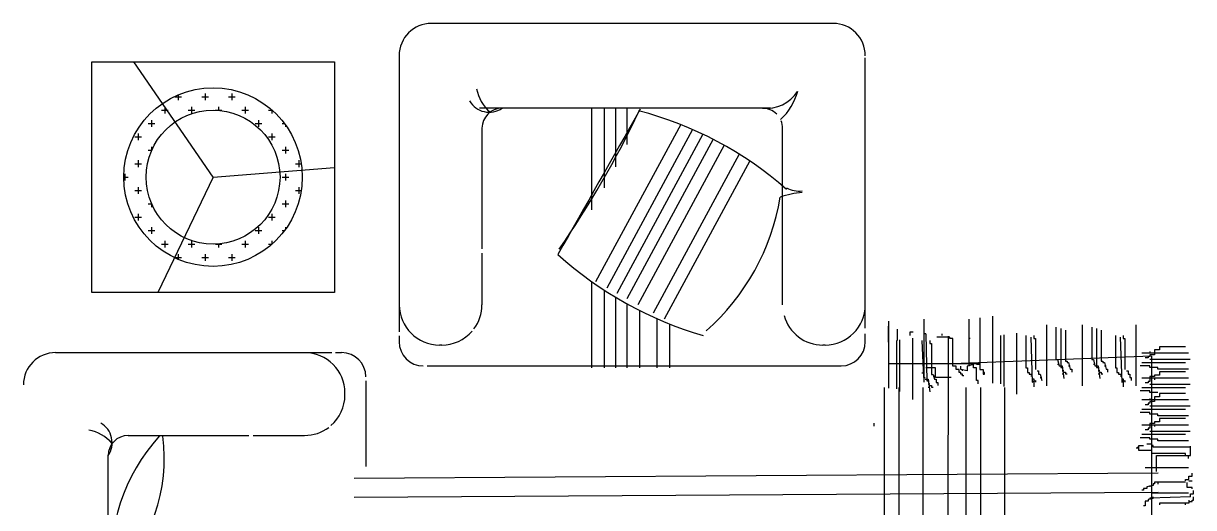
# Model space of a CAD drawing. Header units: inches. Extents: x 10.1 to 52.6, y 12.1 to 36.9.
# Drawn here: x 42.069 to 44.691, y 20.195 to 21.279 of the extents above; entities that cross this region are included whole.
import ezdxf

# ---------------------------------------------------------------- set-up
doc = ezdxf.new("R2010")
doc.units = ezdxf.units.IN
doc.header["$MEASUREMENT"] = 0
for name, color, linetype in [('02', 2, 'Continuous'), ('1', 1, 'Continuous'), ('4', 4, 'Continuous')]:
    doc.layers.add(name, color=color, linetype=linetype)

msp = doc.modelspace()

# ---------------------------------------------------------------- linework, layer by layer
at = {"layer": '02'}
for p, q in [((42.4087, 21.115), (42.4237, 21.115)), ((42.4162, 21.1191), (42.4162, 21.1075)), ((42.4687, 21.115), (42.4837, 21.115)), ((42.4762, 21.1225), (42.4762, 21.1075)), ((42.5287, 21.115), (42.5437, 21.115)), ((42.5362, 21.1225), (42.5362, 21.1075)), ((42.3787, 21.085), (42.3937, 21.085)), ((42.3862, 21.0925), (42.3862, 21.0775)), ((42.4387, 21.085), (42.4537, 21.085)), ((42.4462, 21.0925), (42.4462, 21.0775)), ((42.4987, 21.085), (42.5137, 21.085)), ((42.5062, 21.0925), (42.5062, 21.0844)), ((42.5587, 21.085), (42.5737, 21.085)), ((42.5662, 21.0925), (42.5662, 21.0775)), ((42.6187, 21.085), (42.6264, 21.085)), ((42.6262, 21.0852), (42.6262, 21.0775)), ((42.3487, 21.055), (42.3637, 21.055)), ((42.3562, 21.0625), (42.3562, 21.0475)), ((42.5887, 21.055), (42.6037, 21.055)), ((42.5962, 21.0625), (42.5962, 21.0475)), ((42.6487, 21.055), (42.6541, 21.055)), ((43.542, 21.0526), (43.3513, 20.7)), ((42.3262, 21.0325), (42.3262, 21.0175)), ((42.6262, 21.0325), (42.6262, 21.0175)), ((42.6562, 21.0523), (42.6562, 21.0475)), ((43.5682, 21.0417), (43.3761, 20.6865)), ((43.5916, 21.031), (43.3987, 20.6743)), ((42.3187, 21.025), (42.3337, 21.025)), ((42.3562, 21.0025), (42.3562, 20.9936)), ((42.6187, 21.025), (42.6337, 21.025)), ((42.6562, 21.0025), (42.6562, 20.9875)), ((43.6147, 21.0196), (43.4213, 20.6621)), ((43.6395, 21.0062), (43.4461, 20.6487)), ((42.3035, 20.995), (42.3037, 20.995)), ((42.3487, 20.995), (42.3568, 20.995)), ((42.6487, 20.995), (42.6637, 20.995)), ((43.6727, 20.9866), (43.48, 20.6304)), ((42.3187, 20.965), (42.3337, 20.965)), ((42.3262, 20.9725), (42.3262, 20.9575)), ((42.6787, 20.965), (42.6919, 20.965)), ((42.6862, 20.9725), (42.6862, 20.9575)), ((43.6965, 20.9712), (43.5048, 20.6169)), ((42.2942, 20.935), (42.3037, 20.935)), ((42.2962, 20.9425), (42.2962, 20.9275)), ((42.6487, 20.935), (42.6637, 20.935)), ((42.6562, 20.9425), (42.6562, 20.9275)), ((42.3187, 20.905), (42.3337, 20.905)), ((42.3262, 20.9125), (42.3262, 20.8975)), ((42.6787, 20.905), (42.692, 20.905)), ((42.6862, 20.9125), (42.6862, 20.8975)), ((42.3034, 20.875), (42.3037, 20.875)), ((42.3487, 20.875), (42.3567, 20.875)), ((42.3562, 20.8762), (42.3562, 20.8675)), ((42.6487, 20.875), (42.6637, 20.875)), ((42.6562, 20.8825), (42.6562, 20.8675)), ((42.3187, 20.845), (42.3337, 20.845)), ((42.3262, 20.8525), (42.3262, 20.8375)), ((42.6187, 20.845), (42.6337, 20.845)), ((42.6262, 20.8525), (42.6262, 20.8375)), ((42.3562, 20.8225), (42.3562, 20.8075)), ((42.5962, 20.8225), (42.5962, 20.8075)), ((42.6562, 20.8225), (42.6562, 20.8176)), ((42.3487, 20.815), (42.3637, 20.815)), ((42.3862, 20.7925), (42.3862, 20.7775)), ((42.4462, 20.7925), (42.4462, 20.7775)), ((42.5662, 20.7925), (42.5662, 20.7775)), ((42.5887, 20.815), (42.6037, 20.815)), ((42.6262, 20.7925), (42.6262, 20.7846)), ((42.6487, 20.815), (42.6543, 20.815)), ((42.3787, 20.785), (42.3937, 20.785)), ((42.4387, 20.785), (42.4537, 20.785)), ((42.4999, 20.785), (42.5137, 20.785)), ((42.5062, 20.7854), (42.5062, 20.7775)), ((42.5587, 20.785), (42.5737, 20.785)), ((42.6187, 20.785), (42.6266, 20.785)), ((42.4087, 20.755), (42.4237, 20.755)), ((42.4162, 20.7625), (42.4162, 20.7508)), ((42.4687, 20.755), (42.4837, 20.755)), ((42.4762, 20.7625), (42.4762, 20.7475)), ((42.5287, 20.755), (42.5437, 20.755)), ((42.5362, 20.7625), (42.5362, 20.7475)), ((44.0076, 20.6123), (44.0075, 20.462)), ((44.0876, 20.4757), (44.0876, 20.6165)), ((44.1873, 20.6165), (44.1873, 20.5114)), ((44.2122, 20.6201), (44.2122, 20.5042)), ((44.2406, 20.6236), (44.2406, 20.4733)), ((44.0067, 20.6013), (44.0067, 20.5652)), ((44.028, 20.5687), (44.028, 20.5942)), ((44.0627, 20.5875), (44.0556, 20.5875)), ((44.0556, 20.5875), (44.0556, 20.5804)), ((44.0912, 20.5839), (44.0876, 20.5839)), ((44.0912, 20.5839), (44.093, 20.4787)), ((44.1268, 20.5839), (44.1268, 20.5804)), ((44.2655, 20.582), (44.2655, 20.4662)), ((44.2939, 20.5856), (44.2939, 20.4484)), ((44.3613, 20.6043), (44.3613, 20.4671)), ((44.3827, 20.5991), (44.3827, 20.5265)), ((44.3934, 20.5955), (44.3934, 20.5087)), ((44.404, 20.5919), (44.404, 20.523)), ((44.4414, 20.6043), (44.4414, 20.4671)), ((44.4628, 20.5991), (44.4628, 20.5265)), ((44.4735, 20.5955), (44.4735, 20.5087)), ((44.4842, 20.5919), (44.4842, 20.523)), ((44.5617, 20.6043), (44.5617, 20.4671)), ((43.8653, 20.5588), (43.8605, 20.5588)), ((44.0254, 20.569), (44.0254, 20.4609)), ((44.0324, 20.5707), (44.0324, 20.4549)), ((44.0609, 20.5743), (44.0609, 20.4371)), ((44.0823, 20.569), (44.0858, 20.4858)), ((44.1001, 20.569), (44.1001, 20.5619)), ((44.1001, 20.5619), (44.1036, 20.5619)), ((44.1036, 20.5619), (44.1036, 20.4929)), ((44.1446, 20.5768), (44.1161, 20.5768)), ((44.1446, 20.5732), (44.1446, 20.5768)), ((44.1517, 20.5732), (44.1446, 20.5732)), ((44.1517, 20.5114), (44.1517, 20.5732)), ((44.1908, 20.5732), (44.1873, 20.5732)), ((44.2584, 20.5804), (44.2584, 20.4722)), ((44.3153, 20.5804), (44.3153, 20.5078)), ((44.326, 20.5768), (44.3296, 20.4757)), ((44.3331, 20.5804), (44.3331, 20.5732)), ((44.3331, 20.5732), (44.3367, 20.5732)), ((44.3367, 20.5732), (44.3367, 20.5042)), ((44.5157, 20.5804), (44.5157, 20.5078)), ((44.5264, 20.5768), (44.53, 20.4757)), ((44.5335, 20.5804), (44.5335, 20.5732)), ((44.5335, 20.5732), (44.5371, 20.5732)), ((44.5371, 20.5732), (44.5371, 20.5042)), ((44.6144, 20.5548), (44.6144, 20.5477)), ((44.6727, 20.5548), (44.6144, 20.5548)), ((44.6798, 20.5406), (44.5752, 20.5406)), ((44.5895, 20.5299), (44.5823, 20.5299)), ((44.593, 20.5335), (44.5895, 20.5335)), ((44.5895, 20.5335), (44.5895, 20.5299)), ((44.593, 20.5442), (44.593, 20.5406)), ((44.6037, 20.537), (44.593, 20.537)), ((44.593, 20.537), (44.593, 20.5335)), ((44.5967, 20.5342), (44.5966, 17.9091)), ((44.6144, 20.5477), (44.6037, 20.5477)), ((44.6037, 20.5477), (44.6037, 20.537)), ((44.1125, 20.5078), (44.0912, 20.5078)), ((44.1125, 20.4864), (44.1125, 20.5078)), ((44.1588, 20.5114), (44.1517, 20.5114)), ((44.1588, 20.5042), (44.1588, 20.5114)), ((44.1659, 20.5042), (44.1588, 20.5042)), ((44.1659, 20.4971), (44.1659, 20.5042)), ((44.1695, 20.5042), (44.1695, 20.5114)), ((44.1837, 20.5007), (44.1695, 20.5042)), ((44.173, 20.5007), (44.173, 20.5042)), ((44.1979, 20.5149), (44.1837, 20.5114)), ((44.1837, 20.5114), (44.1837, 20.5007)), ((44.1979, 20.5078), (44.1979, 20.5149)), ((44.205, 20.5078), (44.1979, 20.5078)), ((44.2122, 20.5149), (44.205, 20.5149)), ((44.205, 20.4793), (44.205, 20.5078)), ((44.2122, 20.5042), (44.2193, 20.5042)), ((44.2193, 20.5042), (44.2193, 20.4936)), ((44.3153, 20.5078), (44.3189, 20.5078)), ((44.3189, 20.5078), (44.3189, 20.4971)), ((44.3827, 20.5265), (44.3862, 20.5265)), ((44.3862, 20.5265), (44.3898, 20.5123)), ((44.3862, 20.5158), (44.3898, 20.5158)), ((44.3898, 20.5123), (44.3969, 20.5123)), ((44.3934, 20.5087), (44.3969, 20.5087)), ((44.3969, 20.5123), (44.4005, 20.4838)), ((44.404, 20.523), (44.4076, 20.523)), ((44.4076, 20.523), (44.4076, 20.5194)), ((44.4076, 20.5194), (44.4111, 20.5194)), ((44.4111, 20.5194), (44.4147, 20.5051)), ((44.4111, 20.5123), (44.4147, 20.5123)), ((44.4147, 20.5051), (44.4183, 20.5051)), ((44.4183, 20.5051), (44.4183, 20.498)), ((44.4628, 20.5265), (44.4664, 20.5265)), ((44.4664, 20.5265), (44.47, 20.5123)), ((44.4664, 20.5158), (44.47, 20.5158)), ((44.47, 20.5123), (44.4771, 20.5123)), ((44.4735, 20.5087), (44.4771, 20.5087)), ((44.4771, 20.5123), (44.4806, 20.4838)), ((44.4842, 20.523), (44.4877, 20.523)), ((44.4877, 20.523), (44.4877, 20.5194)), ((44.4877, 20.5194), (44.4913, 20.5194)), ((44.4913, 20.5194), (44.4949, 20.5051)), ((44.4913, 20.5123), (44.4949, 20.5123)), ((44.4949, 20.5051), (44.4984, 20.5051)), ((44.4984, 20.5051), (44.4984, 20.498)), ((44.5157, 20.5078), (44.5193, 20.5078)), ((44.5193, 20.5078), (44.5193, 20.4971)), ((44.593, 20.5121), (44.5716, 20.5121)), ((44.6727, 20.5192), (44.5752, 20.5192)), ((44.6834, 20.5264), (44.593, 20.5264)), ((44.593, 20.5086), (44.593, 20.5121)), ((44.6108, 20.5086), (44.593, 20.5086)), ((44.6108, 20.505), (44.6108, 20.5086)), ((44.6798, 20.505), (44.6108, 20.505)), ((44.0823, 20.4965), (44.0858, 20.4965)), ((44.0858, 20.4858), (44.0894, 20.4858)), ((44.0894, 20.4822), (44.0965, 20.4822)), ((44.093, 20.4787), (44.0965, 20.4787)), ((44.0965, 20.4822), (44.1001, 20.4537)), ((44.1036, 20.4929), (44.1072, 20.4929)), ((44.1072, 20.4929), (44.1107, 20.4822)), ((44.1072, 20.4894), (44.1107, 20.4894)), ((44.1107, 20.4822), (44.1143, 20.4822)), ((44.1481, 20.4864), (44.1125, 20.4864)), ((44.1143, 20.4822), (44.1143, 20.4751)), ((44.1695, 20.4971), (44.1659, 20.4971)), ((44.1695, 20.4936), (44.1695, 20.4971)), ((44.173, 20.4936), (44.1695, 20.4936)), ((44.173, 20.49), (44.173, 20.4936)), ((44.1766, 20.49), (44.173, 20.49)), ((44.2086, 20.4793), (44.205, 20.4793)), ((44.2086, 20.4722), (44.2086, 20.4793)), ((44.2228, 20.4971), (44.2193, 20.4971)), ((44.2193, 20.4936), (44.2228, 20.4936)), ((44.2228, 20.4936), (44.2228, 20.4971)), ((44.3189, 20.4971), (44.3225, 20.4971)), ((44.3225, 20.4971), (44.3225, 20.4936)), ((44.3225, 20.4936), (44.3296, 20.4936)), ((44.326, 20.49), (44.3296, 20.49)), ((44.3296, 20.4829), (44.3331, 20.4829)), ((44.3296, 20.4757), (44.3367, 20.4793)), ((44.3331, 20.4829), (44.3331, 20.4651)), ((44.3367, 20.4793), (44.3367, 20.4757)), ((44.3402, 20.5007), (44.3438, 20.5007)), ((44.3438, 20.5007), (44.3438, 20.4936)), ((44.3438, 20.4936), (44.3474, 20.4936)), ((44.3474, 20.4936), (44.3509, 20.4793)), ((44.3474, 20.4864), (44.3509, 20.4864)), ((44.3969, 20.5016), (44.4005, 20.5016)), ((44.3969, 20.4945), (44.4005, 20.4945)), ((44.4005, 20.498), (44.404, 20.498)), ((44.404, 20.498), (44.404, 20.4945)), ((44.404, 20.4945), (44.4076, 20.4945)), ((44.4771, 20.5016), (44.4806, 20.5016)), ((44.4771, 20.4945), (44.4806, 20.4945)), ((44.4806, 20.498), (44.4842, 20.498)), ((44.4842, 20.498), (44.4842, 20.4945)), ((44.4842, 20.4945), (44.4877, 20.4945)), ((44.5193, 20.4971), (44.5229, 20.4971)), ((44.5229, 20.4971), (44.5229, 20.4936)), ((44.5229, 20.4936), (44.53, 20.4936)), ((44.5264, 20.49), (44.53, 20.49)), ((44.53, 20.4829), (44.5335, 20.4829)), ((44.53, 20.4757), (44.5371, 20.4793)), ((44.5335, 20.4829), (44.5335, 20.4651)), ((44.5371, 20.4793), (44.5371, 20.4757)), ((44.5407, 20.5007), (44.5442, 20.5007)), ((44.5442, 20.5007), (44.5442, 20.4936)), ((44.5442, 20.4936), (44.5478, 20.4936)), ((44.5478, 20.4936), (44.5478, 20.4864)), ((44.5478, 20.4864), (44.5513, 20.4864)), ((44.5513, 20.4864), (44.5513, 20.4793)), ((44.6798, 20.4845), (44.5752, 20.4845)), ((44.5895, 20.4774), (44.5895, 20.4738)), ((44.593, 20.4774), (44.5895, 20.4774)), ((44.593, 20.488), (44.593, 20.4774)), ((44.6037, 20.488), (44.593, 20.488)), ((44.6037, 20.4916), (44.6037, 20.488)), ((44.6144, 20.4916), (44.6037, 20.4916)), ((44.6037, 20.4845), (44.6037, 20.4809)), ((44.6144, 20.4987), (44.6144, 20.4916)), ((44.6727, 20.4987), (44.6144, 20.4987)), ((44.0007, 18.265), (43.9984, 20.4638)), ((44.0965, 20.4716), (44.1001, 20.4716)), ((44.0965, 20.4644), (44.1001, 20.4644)), ((44.1001, 20.468), (44.1036, 20.468)), ((44.1036, 20.468), (44.1036, 20.4644)), ((44.1036, 20.4644), (44.1072, 20.4644)), ((44.1143, 20.4751), (44.1179, 20.4751)), ((44.1179, 20.4751), (44.1179, 20.468)), ((44.1815, 18.2917), (44.1812, 20.4638)), ((44.593, 20.456), (44.5716, 20.456)), ((44.6727, 20.4631), (44.5752, 20.4631)), ((44.5895, 20.4738), (44.5823, 20.4738)), ((44.6834, 20.4702), (44.593, 20.4702)), ((44.593, 20.4525), (44.593, 20.456)), ((44.6108, 20.4525), (44.593, 20.4525)), ((44.6144, 20.4501), (44.6144, 20.443)), ((44.6727, 20.4501), (44.6144, 20.4501)), ((44.6798, 20.4359), (44.5752, 20.4359)), ((44.5895, 20.4252), (44.5823, 20.4252)), ((44.5895, 20.4288), (44.5895, 20.4252)), ((44.593, 20.4288), (44.5895, 20.4288)), ((44.593, 20.4394), (44.593, 20.4359)), ((44.593, 20.4323), (44.593, 20.4288)), ((44.6037, 20.4323), (44.593, 20.4323)), ((44.6037, 20.443), (44.6037, 20.4323)), ((44.6144, 20.443), (44.6037, 20.443)), ((44.593, 20.4074), (44.5716, 20.4074)), ((44.6727, 20.4145), (44.5752, 20.4145)), ((44.6834, 20.4216), (44.593, 20.4216)), ((44.593, 20.4038), (44.593, 20.4074)), ((44.6108, 20.4038), (44.593, 20.4038)), ((44.6108, 20.4003), (44.6108, 20.4038)), ((44.6798, 20.4003), (44.6108, 20.4003)), ((43.9755, 20.3769), (43.9755, 20.3841)), ((44.6798, 20.3797), (44.5752, 20.3797)), ((44.593, 20.3726), (44.5895, 20.3726)), ((44.5895, 20.3726), (44.5895, 20.3691)), ((44.6037, 20.3833), (44.593, 20.3833)), ((44.593, 20.3833), (44.593, 20.3726)), ((44.6144, 20.3869), (44.6037, 20.3869)), ((44.6037, 20.3869), (44.6037, 20.3833)), ((44.6037, 20.3797), (44.6037, 20.3762)), ((44.6144, 20.394), (44.6144, 20.3869)), ((44.6727, 20.394), (44.6144, 20.394)), ((44.593, 20.3513), (44.5716, 20.3513)), ((44.6727, 20.3584), (44.5752, 20.3584)), ((44.5895, 20.3691), (44.5823, 20.3691)), ((44.6834, 20.3655), (44.593, 20.3655)), ((44.593, 20.3477), (44.593, 20.3513)), ((44.6108, 20.3477), (44.593, 20.3477)), ((44.6108, 20.3442), (44.6108, 20.3477)), ((44.5645, 20.3264), (44.5645, 20.3299)), ((44.5645, 20.3299), (44.5681, 20.3299)), ((44.5681, 20.3228), (44.5681, 20.3335)), ((44.5681, 20.3335), (44.5788, 20.3335)), ((44.5966, 20.3228), (44.5681, 20.3228)), ((44.5966, 20.337), (44.5859, 20.337)), ((44.6001, 20.3335), (44.5966, 20.3335)), ((44.6001, 20.3299), (44.6001, 20.3335)), ((44.6834, 20.3299), (44.6001, 20.3299)), ((44.6798, 20.3442), (44.6108, 20.3442)), ((44.6839, 20.3112), (44.6839, 20.3325)), ((44.6727, 20.3157), (44.5966, 20.3157)), ((44.6078, 20.2756), (44.6078, 20.3112)), ((44.6078, 20.3112), (44.6839, 20.3112)), ((44.6727, 20.3121), (44.6727, 20.3157)), ((44.6798, 20.305), (44.6798, 20.3121)), ((44.6798, 20.2837), (44.5823, 20.2837)), ((44.6875, 20.2649), (44.6875, 20.2721)), ((44.6001, 20.2445), (44.5859, 20.241)), ((44.5859, 20.241), (44.5859, 20.2374)), ((44.593, 20.2445), (44.593, 20.241)), ((44.6037, 20.2481), (44.6001, 20.2481)), ((44.6001, 20.2481), (44.6001, 20.2445)), ((44.6037, 20.2517), (44.6037, 20.2481)), ((44.6727, 20.2517), (44.6037, 20.2517)), ((44.6113, 20.2471), (44.6113, 20.2507)), ((44.6732, 20.2578), (44.6803, 20.2578)), ((44.6732, 20.2543), (44.6732, 20.2578)), ((44.6768, 20.24), (44.6768, 20.2507)), ((44.6875, 20.24), (44.6768, 20.24)), ((44.6803, 20.2649), (44.6875, 20.2649)), ((44.6803, 20.2578), (44.6803, 20.2649)), ((44.6803, 20.2543), (44.6875, 20.2543)), ((44.6875, 20.2365), (44.6875, 20.24)), ((44.5788, 20.2339), (44.5752, 20.2339)), ((44.5859, 20.2374), (44.5788, 20.2374)), ((44.5788, 20.2374), (44.5788, 20.2339)), ((44.6007, 20.2151), (44.5895, 20.2125)), ((44.6839, 20.2187), (44.593, 20.2161)), ((44.593, 20.2161), (44.593, 20.2125)), ((44.6798, 20.2268), (44.5966, 20.2268)), ((44.6007, 20.2151), (44.6007, 20.2187)), ((44.6839, 20.2258), (44.691, 20.2258)), ((44.6839, 20.2187), (44.6839, 20.2258)), ((44.691, 20.2258), (44.691, 20.2329)), ((44.691, 20.2116), (44.691, 20.2187)), ((44.5823, 20.1983), (44.5788, 20.1983)), ((44.5895, 20.209), (44.5823, 20.209)), ((44.5823, 20.209), (44.5823, 20.1983)), ((44.5895, 20.2125), (44.5895, 20.209)), ((44.6149, 20.2045), (44.6149, 20.2009)), ((44.6803, 20.2045), (44.6149, 20.2045)), ((44.6732, 20.2009), (44.6732, 20.2045)), ((44.6803, 20.2116), (44.6803, 20.2045)), ((44.6803, 20.208), (44.6875, 20.208)), ((44.6875, 20.2116), (44.691, 20.2116)), ((44.6875, 20.208), (44.6875, 20.2116))]:
    msp.add_line(p, q, dxfattribs=at)
at = {"layer": '1'}
for p, q in [((42.4942, 20.9349), (42.3167, 21.1932)), ((43.3421, 21.0893), (43.3421, 20.8616)), ((43.3703, 21.0893), (43.3703, 20.9106)), ((43.396, 21.0893), (43.396, 20.9577)), ((43.4216, 21.0893), (43.4216, 21.0078)), ((42.4942, 20.9349), (42.766, 20.9563)), ((42.4942, 20.9349), (42.3702, 20.6767)), ((43.3421, 20.7011), (43.3421, 20.508)), ((43.3703, 20.682), (43.3703, 20.508)), ((43.396, 20.666), (43.396, 20.508)), ((43.4216, 20.6512), (43.4216, 20.508)), ((43.4499, 20.6363), (43.4499, 20.508)), ((43.4884, 20.6181), (43.4884, 20.508)), ((43.5166, 20.6062), (43.5166, 20.508)), ((44.141, 20.5785), (44.1382, 17.6962)), ((44.0306, 20.4638), (44.0306, 17.6962)), ((44.0844, 20.4638), (44.0844, 17.6962)), ((44.2134, 20.4638), (44.2134, 17.6962)), ((44.2672, 20.4638), (44.2672, 17.6962)), ((44.6113, 20.2715), (42.8106, 20.2602)), ((44.6113, 20.2285), (42.8106, 20.2172))]:
    msp.add_line(p, q, dxfattribs=at)
for radius in [0.2, 0.15]:
    msp.add_circle((42.4942, 20.9349), radius, dxfattribs=at)
for centre, radius, start, end in [((43.1747, 21.1497), 0.0917, 190.6672, 229.1585), ((43.1129, 21.1312), 0.0509, 210.2562, 304.5784), ((43.7341, 21.1715), 0.0827, 263.7898, 327.3453), ((43.6798, 21.1594), 0.1283, 311.9324, 345.5255), ((348.3471, -151.7965), 350.5001, 150.44569, 150.506892), ((41.4669, 22.0263), 2.1952, 325.1947, 334.5538), ((43.2427, 20.2979), 0.8119, 48.6614, 75.3797), ((43.8266, 20.7223), 0.1786, 93.9587, 110.2014), ((43.8072, 20.9604), 0.0569, 240.2903, 277.1173), ((43.2606, 20.9736), 0.5112, 311.484, 350.5752), ((43.8299, 21.3903), 0.8443, 228.1545, 253.643), ((42.2172, 20.3401), 0.0509, 325.4216, 59.7438), ((42.1987, 20.2783), 0.0917, 40.8415, 79.3328), ((42.6763, 20.0775), 0.4101, 137.5289, 186.3183), ((42.0043, 20.3062), 0.3807, 313.9937, 7.2686)]:
    msp.add_arc(centre, radius, start, end, dxfattribs=at)
at = {"layer": '4'}
for p, q in [((43.8833, 21.2791), (42.9833, 21.2791)), ((42.2224, 20.6767), (42.2224, 21.1932)), ((42.2224, 21.1932), (42.766, 21.1932)), ((42.766, 21.1932), (42.766, 20.6767)), ((42.9111, 21.2069), (42.9111, 20.588)), ((43.9555, 20.5964), (43.9555, 21.2024)), ((43.743, 21.0893), (43.0912, 21.0893)), ((43.0966, 21.0442), (43.0966, 20.7739)), ((43.7702, 20.649), (43.7702, 21.0442)), ((43.0966, 20.7646), (43.0966, 20.649)), ((42.766, 20.6767), (42.2224, 20.6767)), ((43.9555, 20.5662), (43.9555, 20.5838)), ((42.9111, 20.5797), (42.9111, 20.5662)), ((43.0064, 20.5588), (43.0016, 20.5588)), ((42.1415, 20.5418), (42.7604, 20.5418)), ((42.7688, 20.5418), (42.7823, 20.5418)), ((44.5967, 20.5342), (44.1511, 20.517)), ((42.9741, 20.512), (43.9014, 20.512)), ((44.2105, 20.517), (44.0075, 20.517)), ((42.8364, 20.4789), (42.8364, 20.2865)), ((42.7897, 20.4466), (42.7897, 20.4514)), ((42.3042, 20.3563), (42.5746, 20.3563)), ((42.5838, 20.3563), (42.6994, 20.3563)), ((42.2591, 19.7913), (42.2591, 20.3112))]:
    msp.add_line(p, q, dxfattribs=at)
for centre, radius, start, end in [((42.9833, 21.2069), 0.0722, 90, 180), ((43.8833, 21.2069), 0.0722, 0, 90), ((43.1417, 21.0442), 0.0451, 90, 180), ((43.7251, 21.0442), 0.0451, 45.0138, 90), ((43.7251, 21.0442), 0.0451, 0, 22.1377), ((43.0016, 20.649), 0.0902, 180, 270), ((43.0064, 20.649), 0.0902, 323.2972, 0), ((43.8653, 20.649), 0.0902, 270, 0), ((43.8605, 20.649), 0.0903, 195.634, 270), ((43.0064, 20.649), 0.0902, 270, 319.2383), ((42.9653, 20.5662), 0.0542, 180, 270), ((43.9014, 20.5662), 0.0541, 270, 0), ((42.1415, 20.4696), 0.0722, 90, 180), ((42.6994, 20.4514), 0.0902, 0, 90), ((42.7823, 20.4877), 0.0542, 0, 90), ((42.6994, 20.4466), 0.0902, 310.7617, 0), ((42.6994, 20.4466), 0.0903, 270, 306.7028), ((42.3042, 20.3112), 0.0451, 90, 180)]:
    msp.add_arc(centre, radius, start, end, dxfattribs=at)

doc.saveas('drawing.dxf')
